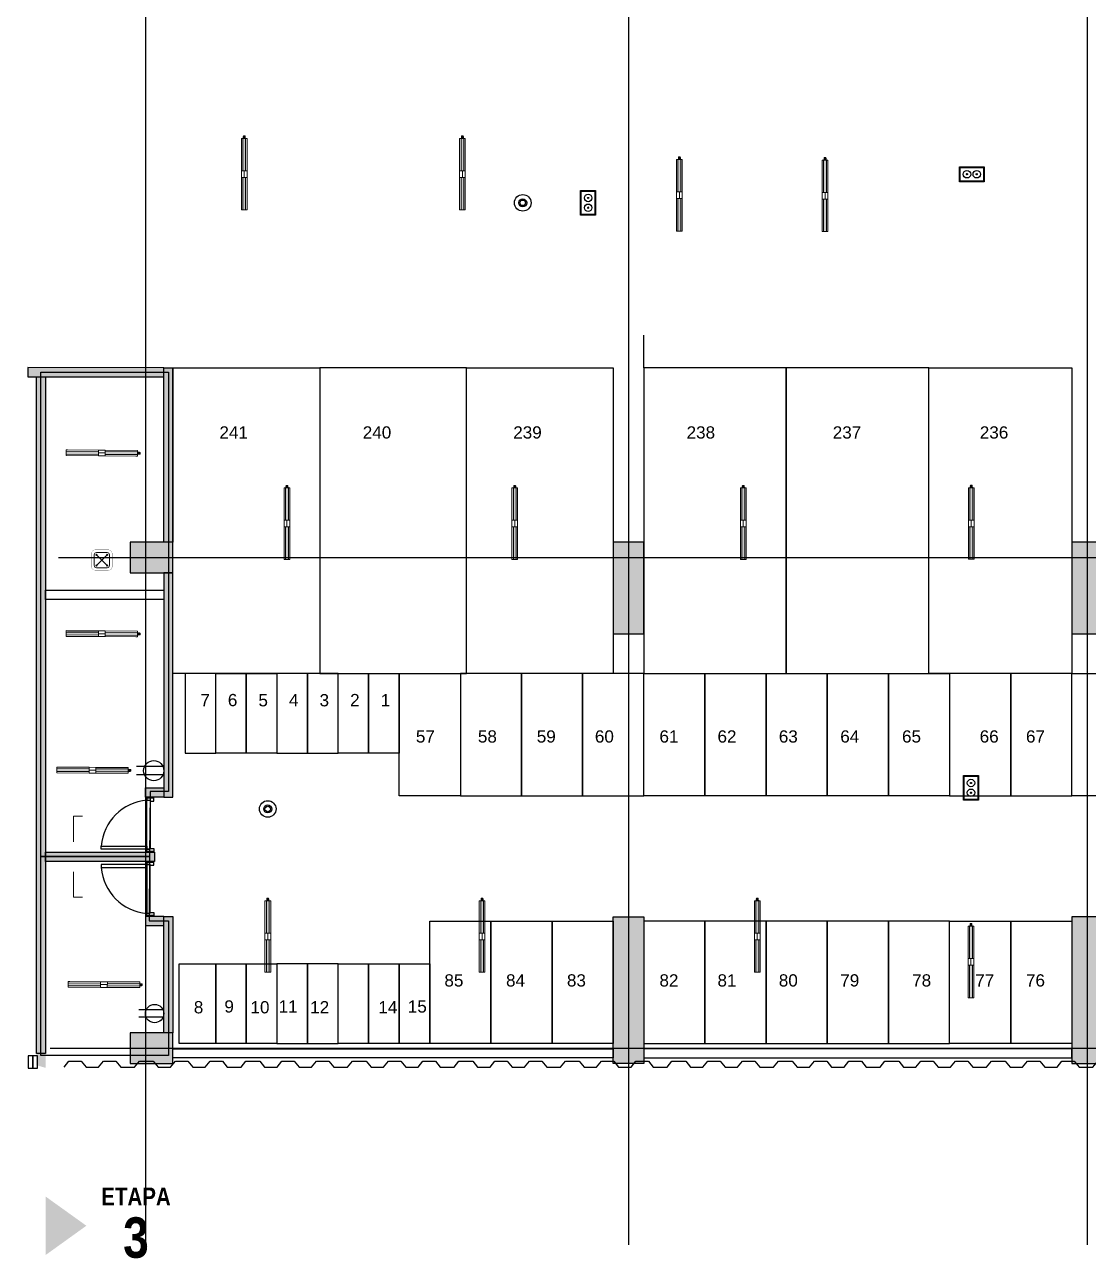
# Model space of a CAD drawing. Header units: metres. Extents: x 86 to 375, y -25 to 177.
# Drawn here: x 133.86 to 151.25, y 30.57 to 50.74 of the extents above; entities that cross this region are included whole.
import ezdxf

# ---------------------------------------------------------------- set-up
doc = ezdxf.new("R2010")
doc.units = ezdxf.units.M
doc.linetypes.add('HIDDEN', pattern=[9.525, 6.35, -3.175])
doc.linetypes.add('LÍNEAS_OCULTASX2', pattern=[0.75, 0.5, -0.25])
doc.layers.get('Defpoints').update_dxf_attribs({"color": 8})
for name, color, linetype, lineweight in [('-CN-GYD-ILUMINACIÓN', 3, 'Continuous', 20), ('-CN-GYD-TUBERÍA TOMACORRIENTE PVC', 86, 'Continuous', 18), ('Textos 1', 7, 'Continuous', 25)]:
    doc.layers.add(name, color=color, linetype=linetype, lineweight=lineweight)
doc.layers.add('-CN-GYD-VENTANA GRAFICA', color=7, linetype='Continuous', lineweight=5, true_color=0xa953a0)
for name, color, linetype in [('GG_EMERGENCIA 03', 1, 'Continuous'), ('GG_PISO 2', 8, 'Continuous'), ('suiches', 3, 'Continuous'), ('T', 1, 'Continuous')]:
    doc.layers.add(name, color=color, linetype=linetype)
doc.styles.add('STANDAR NEGRITA', font='ARIALNB.TTF', dxfattribs={"height": 0.2})
doc.styles.get("Standard").update_dxf_attribs({"font": 'arial.ttf'})
pattern_1 = [(270, (73.633, -1.35), (10.40324, -6.00631), [1.50158, -10.51105]), (360, (73.6335, -2.101), (10.40324, 6.00631), [0.75079, -20.05569]), (360, (73.6335, -2.289), (10.40324, 6.00631), [0.60063, -20.20584]), (360, (73.6335, -1.9134), (10.40324, 6.00631), [0.60063, -20.20584]), (330, (73.633, -2.477), (10.40324, 6.00631), [0.4805, -11.53212]), (30, (73.633, -1.726), (4e-09, 12.01262), [0.4805, -11.53212])]
pattern_2 = [(135, (0.0614115, 0.1), (-0.00112253, -0.00112253), [])]

# ---------------------------------------------------------------- blocks, each defined once
blk = doc.blocks.new('GG_HERMETICA')
h = blk.add_hatch()
h.set_pattern_fill('SWAMP', color=252, scale=0.472938, angle=270)
h.set_pattern_definition(pattern_1)
h.paths.add_polyline_path([(-20, -30), (-20, 17), (-550, 17), (-550, -30)])
h = blk.add_hatch()
h.set_pattern_fill('SWAMP', color=252, scale=0.472938, angle=270)
h.set_pattern_definition(pattern_1)
h.paths.add_polyline_path([(620, -30), (620, 17), (90, 17), (90, -30)])
at = {"layer": '-CN-GYD-ILUMINACIÓN', "color": 1, "extrusion": (0, 0, -1)}
for p, q in [((-550, -53), (-550, 40)), ((-550, 40), (-525, 40)), ((-525, 40), (-20, 40)), ((90, 40), (620, 40)), ((620, 40), (620, -53)), ((-20, -53), (-550, -53)), ((594, -53), (90, -53)), ((620, -53), (594, -53))]:
    blk.add_line(p, q, dxfattribs=at)
at = {"layer": '-CN-GYD-ILUMINACIÓN', "color": 1}
for p, q in [((90, 40), (-20, 40)), ((-20, 40), (-20, -53)), ((90, -53), (90, 40)), ((622, 6), (620, 6)), ((620, 6), (620, -6)), ((622, 10), (623, 11)), ((622, 8), (622, 10)), ((622, 7), (622, 8)), ((622, 5), (622, 7)), ((622, -6), (622, 6)), ((623, 4), (622, 5)), ((622, -3), (623, 1)), ((623, 11), (623, 11)), ((623, 11), (630, 11)), ((623, 1), (623, 4)), ((623, 1), (623, 1)), ((630, 11), (630, 6)), ((630, 6), (631, 6)), ((631, 6), (631, 9)), ((631, 9), (639, 9)), ((639, 9), (639, 6)), ((639, 6), (640, 6)), ((640, 10), (650, 10)), ((640, 6), (640, 10)), ((650, 10), (652, 8)), ((652, 8), (656, 8)), ((656, 8), (658, 8)), ((658, 8), (661, 5)), ((661, 5), (661, -6)), ((-20, -6), (90, -6)), ((620, -19), (620, -6)), ((622, -19), (620, -19)), ((622, -6), (622, -3)), ((622, -6), (622, -9)), ((622, -6), (622, -19)), ((622, -9), (623, -13)), ((623, -17), (622, -18)), ((622, -18), (622, -19)), ((622, -19), (622, -21)), ((622, -21), (622, -22)), ((622, -22), (623, -24)), ((623, -13), (623, -14)), ((623, -14), (623, -17)), ((623, -24), (623, -24)), ((623, -24), (630, -24)), ((630, -24), (630, -19)), ((630, -19), (631, -19)), ((631, -19), (631, -22)), ((631, -22), (639, -22)), ((639, -22), (639, -19)), ((639, -19), (640, -19)), ((640, -19), (640, -22)), ((640, -22), (650, -22)), ((650, -22), (652, -20)), ((652, -20), (656, -20)), ((656, -20), (658, -20)), ((658, -20), (661, -17)), ((661, -17), (661, -6))]:
    blk.add_line(p, q, dxfattribs=at)
for points in [[(623, 4), (630, 4)], [(623, 1), (630, 1)], [(629, 11), (629, 4), (629, 1), (629, -6)], [(630, 6), (630, -6)], [(631, 6), (631, -6)], [(639, 2), (631, 2)], [(639, 6), (639, -6)], [(640, 6), (640, -6)], [(640, 1), (650, 1), (650, 3), (640, 3)], [(650, 3), (652, 5)], [(650, 1), (652, -3)], [(652, 8), (652, -6)], [(-20, -53), (90, -53)], [(623, -14), (630, -14)], [(623, -17), (630, -17)], [(629, -24), (629, -17), (629, -14), (629, -6)], [(630, -19), (630, -6)], [(631, -19), (631, -6)], [(639, -15), (631, -15)], [(639, -19), (639, -6)], [(640, -19), (640, -6)], [(640, -14), (650, -14), (650, -15), (640, -15)], [(650, -14), (652, -10)], [(650, -15), (652, -17)], [(652, -20), (652, -6)]]:
    blk.add_lwpolyline(points, dxfattribs=at)
at = {"color": 1}
for points in [[(-20, 17), (-20, -30), (-550, -30), (-550, 17)], [(620, 17), (620, -30), (90, -30), (90, 17)]]:
    blk.add_lwpolyline(points, close=True, dxfattribs=at)
blk = doc.blocks.new('O6C20-MDW')
at = {"layer": 'suiches'}
for radius in [129, 62.1, 43.1]:
    blk.add_circle((63166, 32657), radius, dxfattribs=at)
blk = doc.blocks.new('Caja de paso')
at = {"layer": '-CN-GYD-TUBERÍA TOMACORRIENTE PVC', "const_width": 0.00173}
blk.add_lwpolyline([(-0.111, 0.067), (-0.111, -0.067, 0.414214), (-0.067, -0.111), (0.067, -0.111, 0.414214), (0.111, -0.067), (0.111, 0.067, 0.414214), (0.067, 0.111), (-0.067, 0.111, 0.414214)], format="xyb", close=True, dxfattribs=at)
at = {"layer": '-CN-GYD-TUBERÍA TOMACORRIENTE PVC'}
blk.add_lwpolyline([(-0.057, -0.082), (0.057, -0.082, 0.414214), (0.082, -0.057), (0.082, 0.057, 0.414214), (0.057, 0.082), (-0.057, 0.082, 0.414214), (-0.082, 0.057), (-0.082, -0.057, 0.414214)], format="xyb", close=True, dxfattribs=at)
at = {"layer": '-CN-GYD-TUBERÍA TOMACORRIENTE PVC', "linetype": 'LÍNEAS_OCULTASX2'}
for points in [[(-0.057, 0.057), (0.057, -0.057)], [(0.057, 0.057), (-0.057, -0.057)]]:
    blk.add_lwpolyline(points, dxfattribs=at)
at = {"layer": '-CN-GYD-TUBERÍA TOMACORRIENTE PVC'}
for centre in [(-0.057, 0.057), (0.057, 0.057), (-0.057, -0.057), (0.057, -0.057)]:
    blk.add_circle(centre, 0.00665, dxfattribs=at)
blk = doc.blocks.new('t')
at = {"layer": 'T'}
for p, q in [((0.0063, 0.03), (0.2042, 0.03)), ((0.0063, -0.03), (0.2042, -0.03))]:
    blk.add_line(p, q, dxfattribs=at)
blk.add_circle((0.075, 0), 0.075, dxfattribs=at)
blk = doc.blocks.new('A$Cc7fbbbd8')
at = {"layer": 'GG_EMERGENCIA 03', "ltscale": 0.3}
h = blk.add_hatch(dxfattribs=at)
h.set_pattern_fill('ANSI31', color=256, scale=0.0005, angle=90)
h.set_pattern_definition(pattern_2)
edge = h.paths.add_edge_path()
edge.add_arc((0.061, 0.14), 0.00475, 0, 360)
h = blk.add_hatch(dxfattribs=at)
h.set_pattern_fill('ANSI31', color=256, scale=0.0005, angle=90)
h.set_pattern_definition(pattern_2)
edge = h.paths.add_edge_path()
edge.add_arc((0.061, 0.06), 0.00475, 0, 360)
for points in [[(0, 0), (0, 0.2), (0.123, 0.2), (0.123, 0)], [(0.005, 0.005), (0.005, 0.195), (0.118, 0.195), (0.118, 0.005)]]:
    blk.add_lwpolyline(points, close=True, dxfattribs=at)
for centre, radius in [((0.061, 0.14), 0.0305), ((0.061, 0.14), 0.00475), ((0.061, 0.06), 0.0305), ((0.061, 0.06), 0.00475)]:
    blk.add_circle(centre, radius, dxfattribs=at)

msp = doc.modelspace()

# ---------------------------------------------------------------- hatches: boundary and pattern name
at = {"layer": 'Defpoints'}
h = msp.add_hatch(color=256, dxfattribs=at)
h.dxf.hatch_style = 1
h.paths.add_polyline_path([(134.201, 31.582), (134.201, 30.623), (134.869, 31.103)])
h.paths.add_polyline_path([(133.293, 31.582), (133.293, 30.623), (132.625, 31.103)])
at = {"layer": 'GG_PISO 2'}
h = msp.add_hatch(color=256, dxfattribs=at)
h.paths.add_polyline_path([(136.284, 87.582), (136.284, 88.082), (135.585, 88.082), (135.585, 87.582)])
h.paths.add_polyline_path([(178.581, 87.582), (178.581, 88.082), (177.88, 88.082), (177.88, 87.582)])
h.paths.add_polyline_path([(171.882, 87.582), (171.882, 88.082), (171.182, 88.082), (171.182, 87.582)])
h.paths.add_polyline_path([(151.485, 86.582), (150.985, 86.582), (150.985, 88.082), (151.485, 88.082)])
h.paths.add_polyline_path([(143.985, 86.582), (143.485, 86.582), (143.485, 88.082), (143.985, 88.082)])
h.paths.add_polyline_path([(167.483, 86.582), (166.983, 86.582), (166.983, 88.082), (167.483, 88.082)])
h.paths.add_polyline_path([(159.985, 86.582), (159.485, 86.582), (159.485, 88.082), (159.985, 88.082)])
h.paths.add_polyline_path([(136.084, 77.507), (136.084, 78.107), (135.584, 78.107), (135.585, 77.507)])
h.paths.add_polyline_path([(178.581, 77.507), (178.581, 78.107), (178.081, 78.107), (178.081, 77.507)])
h.paths.add_polyline_path([(171.78, 77.557), (171.78, 78.057), (171.081, 78.057), (171.081, 77.557)])
h.paths.add_polyline_path([(167.983, 78.057), (167.983, 77.557), (166.483, 77.557), (166.483, 78.057)])
h.paths.add_polyline_path([(151.985, 78.057), (151.985, 77.557), (150.485, 77.557), (150.485, 78.057)])
h.paths.add_polyline_path([(158.985, 78.057), (158.985, 77.557), (160.485, 77.557), (160.485, 78.057)])
h.paths.add_polyline_path([(142.985, 78.057), (142.985, 77.557), (144.485, 77.557), (144.485, 78.057)])
h.paths.add_polyline_path([(136.084, 69.507), (136.084, 70.107), (135.585, 70.107), (135.585, 69.507)])
h.paths.add_polyline_path([(178.581, 69.507), (178.581, 70.107), (178.081, 70.107), (178.081, 69.507)])
h.paths.add_polyline_path([(171.78, 69.557), (171.78, 70.057), (171.181, 70.057), (171.181, 69.557)])
h.paths.add_polyline_path([(167.983, 70.057), (167.983, 69.557), (166.483, 69.557), (166.483, 70.057)])
h.paths.add_polyline_path([(151.985, 70.057), (151.985, 69.557), (150.485, 69.557), (150.485, 70.057)])
h.paths.add_polyline_path([(158.985, 70.057), (158.985, 69.557), (160.485, 69.557), (160.485, 70.057)])
h.paths.add_polyline_path([(142.985, 70.057), (142.985, 69.557), (144.485, 69.557), (144.485, 70.057)])
h.paths.add_polyline_path([(136.087, 59.407), (136.084, 60.007), (135.585, 60.007), (135.588, 59.407)])
h.paths.add_polyline_path([(178.58, 59.407), (178.581, 60.007), (178.081, 60.007), (178.08, 59.407)])
h.paths.add_polyline_path([(171.78, 59.457), (171.78, 59.957), (171.181, 59.957), (171.181, 59.457)])
h.paths.add_polyline_path([(167.983, 59.957), (167.983, 59.457), (166.483, 59.457), (166.483, 59.957)])
h.paths.add_polyline_path([(151.985, 59.957), (151.985, 59.457), (150.485, 59.457), (150.485, 59.957)])
h.paths.add_polyline_path([(158.985, 59.957), (158.985, 59.457), (160.485, 59.457), (160.485, 59.957)])
h.paths.add_polyline_path([(142.985, 59.957), (142.985, 59.457), (144.485, 59.457), (144.485, 59.957)])
h.paths.add_polyline_path([(178.581, 51.412), (178.581, 52.007), (178.08, 52.007), (178.081, 51.412)])
h.paths.add_polyline_path([(171.881, 51.457), (171.881, 51.957), (171.182, 51.957), (171.182, 51.457)])
h.paths.add_polyline_path([(136.284, 51.457), (136.284, 51.957), (135.585, 51.957), (135.585, 51.457)])
h.paths.add_polyline_path([(167.983, 51.957), (167.983, 51.457), (166.483, 51.457), (166.483, 51.957)])
h.paths.add_polyline_path([(151.985, 51.957), (151.985, 51.457), (150.485, 51.457), (150.485, 51.957)])
h.paths.add_polyline_path([(158.985, 51.957), (158.985, 51.457), (160.485, 51.457), (160.485, 51.957)])
h.paths.add_polyline_path([(142.985, 51.957), (142.985, 51.457), (144.485, 51.457), (144.485, 51.957)])
h.paths.add_polyline_path([(178.577, 41.732), (178.581, 42.332), (178.081, 42.332), (178.076, 41.732)])
h.paths.add_polyline_path([(171.881, 41.782), (171.881, 42.282), (171.182, 42.282), (171.182, 41.782)])
h.paths.add_polyline_path([(159.985, 40.171), (159.985, 42.282), (159.485, 42.282), (159.485, 40.171)])
h.paths.add_polyline_path([(136.284, 41.782), (136.284, 42.282), (135.585, 42.282), (135.585, 41.782)])
h.paths.add_polyline_path([(166.087, 42.282), (167.587, 42.282), (167.587, 41.782), (166.087, 41.782)])
h.paths.add_polyline_path([(143.985, 40.782), (143.985, 42.282), (143.485, 42.282), (143.485, 40.782)])
h.paths.add_polyline_path([(151.485, 40.782), (151.485, 42.282), (150.985, 42.282), (150.985, 40.782)])
h.paths.add_polyline_path([(178.581, 33.757), (178.581, 34.257), (177.881, 34.257), (177.881, 33.757)])
h.paths.add_polyline_path([(171.981, 33.757), (171.981, 34.257), (171.281, 34.257), (171.281, 33.757)])
h.paths.add_polyline_path([(136.285, 33.757), (136.285, 34.257), (135.585, 34.257), (135.585, 33.757)])
h.paths.add_polyline_path([(166.983, 33.757), (166.983, 36.157), (167.483, 36.157), (167.483, 33.757)])
h.paths.add_polyline_path([(159.485, 36.157), (159.485, 33.757), (159.985, 33.757), (159.985, 36.157)])
h.paths.add_polyline_path([(150.985, 36.157), (150.985, 33.757), (151.485, 33.757), (151.485, 36.157)])
h.paths.add_polyline_path([(143.985, 36.157), (143.985, 33.757), (143.485, 33.757), (143.485, 36.157)])
at = {"layer": 'GG_PISO 2', "ltscale": 0.03}
h = msp.add_hatch(color=256, dxfattribs=at)
h.dxf.hatch_style = 1
h.paths.add_polyline_path([(136.134, 45.132), (136.284, 45.132), (136.284, 42.282), (136.134, 42.282)])
h.paths.add_polyline_path([(133.911, 44.985), (136.134, 44.982), (136.134, 45.132), (133.911, 45.135)])
h.paths.add_polyline_path([(134.052, 44.984), (134.202, 44.984), (134.203, 33.685), (134.052, 33.728), (134.052, 44.984)])
h.paths.add_polyline_path([(134.202, 41.344), (134.202, 41.494), (134.202, 41.494)], flags=16)
h.paths.add_polyline_path([(136.134, 38.261), (135.835, 38.261), (135.835, 38.111), (136.284, 38.111), (136.284, 41.782), (136.134, 41.782)])
h.paths.add_polyline_path([(134.199, 37.061), (135.984, 37.061), (135.984, 37.211), (134.199, 37.211)])
h.paths.add_polyline_path([(135.984, 37.061), (135.984, 37.178), (135.984, 37.211)])
h.paths.add_polyline_path([(136.134, 36.011), (135.834, 36.011), (135.835, 36.161), (136.284, 36.161), (136.284, 34.257), (136.134, 34.257)])

# ---------------------------------------------------------------- linework, layer by layer
at = {"layer": '-CN-GYD-ILUMINACIÓN', "color": 3, "extrusion": (0, 0, -1)}
for points in [[(-134.66, 37.38), (-134.66, 37.798), (-134.803, 37.798)], [(-134.66, 36.892), (-134.66, 36.474), (-134.803, 36.474)]]:
    msp.add_lwpolyline(points, dxfattribs=at)
at = {"layer": 'GG_PISO 2'}
for p, q in [((135.835, 88.929), (135.835, 30.845)), ((143.735, 88.929), (143.735, 30.792)), ((151.235, 88.929), (151.235, 30.792)), ((134.414, 42.032), (179.217, 42.032)), ((134.275, 34.007), (179.217, 34.007))]:
    msp.add_line(p, q, dxfattribs=at)
at = {"layer": 'GG_PISO 2', "ltscale": 0.03}
msp.add_line((143.985, 45.132), (143.985, 45.665), dxfattribs=at)
at = {"layer": 'GG_PISO 2'}
for points in [[(133.911, 44.985), (136.134, 44.982), (136.134, 45.132), (133.911, 45.135)], [(136.134, 45.132), (136.284, 45.132), (136.284, 42.282), (136.134, 42.282)], [(138.685, 45.132), (138.685, 40.132), (136.284, 40.132), (136.284, 45.132)], [(138.685, 45.132), (138.685, 40.132), (141.085, 40.132), (141.085, 45.132)], [(143.485, 45.132), (143.485, 40.132), (141.085, 40.132), (141.085, 45.132)], [(143.985, 45.132), (143.985, 40.132), (146.315, 40.132), (146.315, 45.132)], [(146.315, 45.132), (146.315, 40.132), (148.645, 40.132), (148.645, 45.132)], [(150.985, 45.132), (150.985, 40.132), (148.645, 40.132), (148.645, 45.132)], [(134.052, 44.984), (134.202, 44.984), (134.202, 33.921), (134.052, 33.921), (134.052, 44.831)], [(136.284, 41.782), (136.284, 42.282), (135.585, 42.282), (135.585, 41.782)], [(143.985, 40.782), (143.985, 42.282), (143.485, 42.282), (143.485, 40.782)], [(151.485, 40.782), (151.485, 42.282), (150.985, 42.282), (150.985, 40.782)], [(136.134, 38.111), (136.284, 38.111), (136.284, 41.782), (136.134, 41.782)], [(134.202, 41.494), (136.134, 41.495), (136.134, 41.345), (134.202, 41.344)], [(136.485, 40.132), (136.485, 38.831), (136.985, 38.831), (136.985, 40.132)], [(137.485, 40.132), (137.485, 38.831), (136.985, 38.831), (136.985, 40.132)], [(137.985, 40.132), (137.985, 38.831), (137.485, 38.831), (137.485, 40.132)], [(137.985, 40.132), (137.985, 38.831), (138.485, 38.831), (138.485, 40.132)], [(138.485, 40.132), (138.485, 38.831), (138.985, 38.831), (138.985, 40.132)], [(139.485, 40.132), (139.485, 38.831), (138.985, 38.831), (138.985, 40.132)], [(139.985, 40.132), (139.985, 38.831), (139.485, 38.831), (139.485, 40.132)], [(140.985, 38.132), (139.985, 38.132), (139.985, 40.132), (140.985, 40.132)], [(140.985, 38.132), (141.985, 38.132), (141.985, 40.132), (140.985, 40.132)], [(141.985, 38.132), (142.985, 38.132), (142.985, 40.132), (141.985, 40.132)], [(142.985, 38.132), (143.985, 38.132), (143.985, 40.132), (142.985, 40.132)], [(144.985, 38.132), (143.985, 38.132), (143.985, 40.132), (144.985, 40.132)], [(145.985, 38.132), (144.985, 38.132), (144.985, 40.132), (145.985, 40.132)], [(146.985, 38.132), (145.985, 38.132), (145.985, 40.132), (146.985, 40.132)], [(147.985, 38.132), (146.985, 38.132), (146.985, 40.132), (147.985, 40.132)], [(148.985, 38.132), (147.985, 38.132), (147.985, 40.132), (148.985, 40.132)], [(148.985, 38.132), (149.985, 38.132), (149.985, 40.132), (148.985, 40.132)], [(149.985, 38.132), (150.985, 38.132), (150.985, 40.132), (149.985, 40.132)], [(151.985, 38.132), (150.985, 38.132), (150.985, 40.132), (151.985, 40.132)], [(136.134, 38.261), (136.134, 38.111), (135.834, 38.111), (135.834, 38.261)], [(135.91, 37.262), (135.859, 37.262), (135.859, 38.06), (135.91, 38.06)], [(135.91, 37.262), (135.859, 37.262), (135.859, 38.06), (135.91, 38.06)], [(135.984, 37.211), (135.984, 37.061), (134.199, 37.061), (134.199, 37.211)], [(135.91, 37.01), (135.859, 37.01), (135.859, 36.212), (135.91, 36.212)], [(135.91, 37.01), (135.859, 37.01), (135.859, 36.212), (135.91, 36.212)], [(136.134, 36.011), (136.134, 36.161), (135.834, 36.161), (135.834, 36.011)], [(136.134, 36.161), (136.284, 36.161), (136.284, 34.257), (136.134, 34.257)], [(143.985, 36.157), (143.985, 33.757), (143.485, 33.757), (143.485, 36.157)], [(150.985, 36.157), (150.985, 33.757), (151.485, 33.757), (151.485, 36.157)], [(140.485, 36.084), (141.485, 36.084), (141.485, 34.084), (140.485, 34.084)], [(141.485, 36.084), (142.485, 36.084), (142.485, 34.084), (141.485, 34.084)], [(142.485, 36.084), (143.485, 36.084), (143.485, 34.084), (142.485, 34.084)], [(144.985, 36.084), (143.985, 36.084), (143.985, 34.084), (144.985, 34.084)], [(145.985, 36.084), (144.985, 36.084), (144.985, 34.084), (145.985, 34.084)], [(146.985, 36.084), (145.985, 36.084), (145.985, 34.084), (146.985, 34.084)], [(147.985, 36.084), (146.985, 36.084), (146.985, 34.084), (147.985, 34.084)], [(148.985, 36.084), (147.985, 36.084), (147.985, 34.084), (148.985, 34.084)], [(148.985, 36.084), (149.985, 36.084), (149.985, 34.084), (148.985, 34.084)], [(149.985, 36.084), (150.985, 36.084), (150.985, 34.084), (149.985, 34.084)], [(136.985, 35.384), (136.985, 34.084), (136.385, 34.084), (136.385, 35.384)], [(137.485, 35.384), (137.485, 34.084), (136.985, 34.084), (136.985, 35.384)], [(137.985, 35.384), (137.985, 34.084), (137.485, 34.084), (137.485, 35.384)], [(137.985, 35.384), (137.985, 34.084), (138.485, 34.084), (138.485, 35.384)], [(138.485, 35.384), (138.485, 34.084), (138.985, 34.084), (138.985, 35.384)], [(139.485, 35.384), (139.485, 34.084), (138.985, 34.084), (138.985, 35.384)], [(139.985, 35.384), (139.985, 34.084), (139.485, 34.084), (139.485, 35.384)], [(140.485, 35.384), (140.485, 34.084), (139.985, 34.084), (139.985, 35.384)], [(136.285, 33.757), (136.285, 34.257), (135.585, 34.257), (135.585, 33.757)], [(143.485, 33.997), (143.485, 33.847), (136.285, 33.847), (136.285, 33.997)], [(143.985, 33.997), (143.985, 33.847), (150.984, 33.847), (150.984, 33.997)], [(133.917, 33.88), (133.917, 33.682), (133.997, 33.682), (133.997, 33.88)], [(133.917, 33.88), (133.917, 33.682), (133.997, 33.682), (133.997, 33.88)], [(133.988, 33.88), (133.988, 33.682), (134.068, 33.682), (134.068, 33.88)], [(133.988, 33.88), (133.988, 33.682), (134.068, 33.682), (134.068, 33.88)]]:
    msp.add_lwpolyline(points, close=True, dxfattribs=at)
at = {"layer": 'GG_PISO 2', "ltscale": 0.03}
for points in [[(134.123, 45.06), (136.21, 45.06), (136.21, 38.201), (135.912, 38.201), (135.901, 37.139), (134.123, 37.139)], [(134.123, 37.139), (135.901, 37.139), (135.898, 36.088), (136.21, 36.088), (136.21, 33.888), (134.123, 33.888)]]:
    msp.add_lwpolyline(points, close=True, dxfattribs=at)
at = {"layer": 'GG_PISO 2'}
for points in [[(135.91, 38.048), (135.972, 38.048), (135.972, 38.098), (135.859, 38.098), (135.859, 38.06), (135.91, 38.06), (135.91, 38.048)], [(135.91, 38.048), (135.972, 38.048), (135.972, 38.098), (135.859, 38.098), (135.859, 38.06), (135.91, 38.06), (135.91, 38.048)], [(135.872, 38.111), (135.872, 38.098), (135.959, 38.098), (135.959, 38.111)], [(135.872, 38.111), (135.872, 38.098), (135.959, 38.098), (135.959, 38.111)], [(135.91, 37.274), (135.972, 37.274), (135.972, 37.224), (135.859, 37.224), (135.859, 37.262), (135.91, 37.262), (135.91, 37.274)], [(135.91, 37.274), (135.972, 37.274), (135.972, 37.224), (135.859, 37.224), (135.859, 37.262), (135.91, 37.262), (135.91, 37.274)], [(135.872, 37.211), (135.872, 37.224), (135.959, 37.224), (135.959, 37.211)], [(135.872, 37.211), (135.872, 37.224), (135.959, 37.224), (135.959, 37.211)], [(135.91, 36.998), (135.972, 36.998), (135.972, 37.048), (135.859, 37.048), (135.859, 37.01), (135.91, 37.01), (135.91, 36.998)], [(135.91, 36.998), (135.972, 36.998), (135.972, 37.048), (135.859, 37.048), (135.859, 37.01), (135.91, 37.01), (135.91, 36.998)], [(135.872, 37.061), (135.872, 37.048), (135.959, 37.048), (135.959, 37.061)], [(135.872, 37.061), (135.872, 37.048), (135.959, 37.048), (135.959, 37.061)], [(135.91, 36.224), (135.972, 36.224), (135.972, 36.174), (135.859, 36.174), (135.859, 36.212), (135.91, 36.212), (135.91, 36.224)], [(135.91, 36.224), (135.972, 36.224), (135.972, 36.174), (135.859, 36.174), (135.859, 36.212), (135.91, 36.212), (135.91, 36.224)], [(135.872, 36.161), (135.872, 36.174), (135.959, 36.174), (135.959, 36.161)], [(135.872, 36.161), (135.872, 36.174), (135.959, 36.174), (135.959, 36.161)], [(134.504, 33.697), (134.584, 33.796), (134.786, 33.796), (134.866, 33.697), (135.069, 33.697), (135.149, 33.796), (135.352, 33.796), (135.432, 33.697), (135.657, 33.697), (135.737, 33.796), (135.963, 33.796), (136.043, 33.697), (136.245, 33.697)], [(136.245, 33.697), (136.325, 33.796), (136.528, 33.796), (136.608, 33.697), (136.811, 33.697), (136.891, 33.796), (137.093, 33.796), (137.173, 33.697), (137.399, 33.697), (137.479, 33.796), (137.704, 33.796), (137.784, 33.697), (137.987, 33.697)], [(137.987, 33.697), (138.067, 33.796), (138.27, 33.796), (138.35, 33.697), (138.552, 33.697), (138.632, 33.796), (138.835, 33.796), (138.915, 33.697), (139.14, 33.697), (139.22, 33.796), (139.446, 33.796), (139.526, 33.697), (139.728, 33.697)], [(139.728, 33.697), (139.808, 33.796), (140.011, 33.796), (140.091, 33.697), (140.294, 33.697), (140.374, 33.796), (140.577, 33.796), (140.657, 33.697), (140.882, 33.697), (140.962, 33.796), (141.187, 33.796), (141.267, 33.697), (141.47, 33.697)], [(141.47, 33.697), (141.55, 33.796), (141.753, 33.796), (141.833, 33.697), (142.035, 33.697), (142.115, 33.796), (142.318, 33.796), (142.398, 33.697), (142.623, 33.697), (142.703, 33.796), (142.929, 33.796), (143.009, 33.697), (143.212, 33.697)], [(143.212, 33.697), (143.292, 33.796), (143.494, 33.796), (143.574, 33.697), (143.777, 33.697), (143.857, 33.796), (144.06, 33.796), (144.14, 33.697), (144.365, 33.697), (144.445, 33.796), (144.67, 33.796), (144.75, 33.697), (144.953, 33.697)], [(144.953, 33.697), (145.033, 33.796), (145.236, 33.796), (145.316, 33.697), (145.519, 33.697), (145.599, 33.796), (145.801, 33.796), (145.881, 33.697), (146.107, 33.697), (146.187, 33.796), (146.412, 33.796), (146.492, 33.697), (146.695, 33.697)], [(146.695, 33.697), (146.775, 33.796), (146.977, 33.796), (147.057, 33.697), (147.26, 33.697), (147.34, 33.796), (147.543, 33.796), (147.623, 33.697), (147.848, 33.697), (147.928, 33.796), (148.154, 33.796), (148.234, 33.697), (148.436, 33.697)], [(148.436, 33.697), (148.516, 33.796), (148.719, 33.796), (148.799, 33.697), (149.002, 33.697), (149.082, 33.796), (149.284, 33.796), (149.364, 33.697), (149.59, 33.697), (149.67, 33.796), (149.895, 33.796), (149.975, 33.697), (150.178, 33.697)], [(150.178, 33.697), (150.258, 33.796), (150.461, 33.796), (150.541, 33.697), (150.743, 33.697), (150.823, 33.796), (151.026, 33.796), (151.106, 33.697), (151.331, 33.697), (151.411, 33.796), (151.637, 33.796), (151.717, 33.697), (151.92, 33.697)]]:
    msp.add_lwpolyline(points, dxfattribs=at)
at = {"layer": 'GG_PISO 2', "linetype": 'HIDDEN'}
for points in [[(135.859, 37.312), (135.859, 37.262), (135.112, 37.262), (135.112, 37.312)], [(135.859, 37.312), (135.859, 37.262), (135.112, 37.262), (135.112, 37.312)], [(135.859, 36.96), (135.859, 37.01), (135.112, 37.01), (135.112, 36.96)], [(135.859, 36.96), (135.859, 37.01), (135.112, 37.01), (135.112, 36.96)]]:
    msp.add_lwpolyline(points, close=True, dxfattribs=at)
at = {"layer": 'GG_PISO 2'}
for centre, start, end in [((135.922, 37.25), 94.4578, 175.5956), ((135.922, 37.25), 94.4578, 175.5956), ((135.922, 37.022), 184.4044, 265.5422), ((135.922, 37.022), 184.4044, 265.5422)]:
    msp.add_arc(centre, 0.813, start, end, dxfattribs=at)

# ---------------------------------------------------------------- block references
at = {"layer": '-CN-GYD-VENTANA GRAFICA', "xscale": 0.001, "yscale": 0.001, "zscale": 0.001}
for p, rotation in [((137.444, 48.264), 90), ((141.013, 48.264), 90), ((144.561, 47.918), 90), ((146.943, 47.908), 90), ((135.087, 43.746), 359.6180052523937), ((138.143, 42.549), 90), ((141.869, 42.549), 90), ((145.606, 42.549), 90), ((149.335, 42.551), 90), ((135.087, 40.79), 359.6180052523937), ((134.934, 38.559), 359.6180052523937), ((137.83, 35.798), 90), ((141.335, 35.798), 90), ((145.835, 35.798), 90), ((149.33, 35.382), 90), ((135.122, 35.054), 359.6180052523937)]:
    msp.add_blockref('GG_HERMETICA', p, dxfattribs=dict(at, rotation=rotation))
at = {"layer": '-CN-GYD-VENTANA GRAFICA', "linetype": 'Continuous', "ltscale": 10, "xscale": 1.523145158877299, "yscale": 1.523145158877299, "zscale": 1.523145158877299}
msp.add_blockref('Caja de paso', (135.122, 41.987), dxfattribs=at)
at = {"layer": 'suiches', "lineweight": 0, "xscale": 0.00105193048980394, "yscale": 0.00105193048980394, "zscale": 0.00105193048980394}
for p in [(75.559, 13.476), (71.389, 3.565)]:
    msp.add_blockref('O6C20-MDW', p, dxfattribs=at)
at = {"layer": 'T', "zscale": 1.5, "rotation": 180}
for p, xscale, yscale in [((136.136, 38.544), 2.2, 2.2), ((136.134, 34.573), 2, 2)]:
    msp.add_blockref('t', p, dxfattribs=dict(at, xscale=xscale, yscale=yscale))
at = {"layer": 'Textos 1', "xscale": 2, "yscale": 2, "zscale": 2}
for p, rotation in [((149.15, 48.419), 270), ((143.197, 48.029), 179.9999999999999), ((149.458, 38.463), 180)]:
    msp.add_blockref('A$Cc7fbbbd8', p, dxfattribs=dict(at, rotation=rotation))

# ---------------------------------------------------------------- texts
at = {"layer": 'Defpoints', "insert": (134.515, 31.728), "char_height": 0.2925, "attachment_point": 1, "rotation": 0, "style": 'STANDAR NEGRITA'}
msp.add_mtext_dynamic_manual_height_columns('\\pxqc;ETAPA\\P{\\H2.255x;3}', width=2.33132, gutter_width=10, heights=[0], dxfattribs=at)
at = {"layer": 'GG_PISO 2', "char_height": 0.2}
for s, width, insert, attachment_point, rotation in [('241', 2.00679, (137.045, 44.175), 1, 360), ('240', 2.00679, (139.389, 44.175), 1, 360), ('239', 2.00679, (141.85, 44.175), 1, 360), ('238', 2.00679, (144.685, 44.175), 1, 360), ('237', 2.00679, (147.075, 44.175), 1, 360), ('236', 2.00679, (149.48, 44.175), 1, 360), ('7', 0.89145, (136.889, 39.796), 3, 0), ('6', 0.89145, (137.338, 39.799), 3, 0), ('5', 0.89145, (137.838, 39.796), 3, 0), ('4', 0.89145, (138.338, 39.799), 3, 0), ('3', 0.89145, (138.838, 39.796), 3, 0), ('2', 0.89145, (139.338, 39.799), 3, 0), ('1', 0.89145, (139.838, 39.796), 3, 0), ('57', 0.89145, (140.258, 39.001), 7, 0), ('58', 0.89145, (141.272, 39.001), 7, 0), ('59', 0.89145, (142.235, 39.001), 7, 0), ('60', 0.89145, (143.185, 39.001), 7, 0), ('61', 0.89145, (144.241, 39.001), 7, 0), ('62', 0.89145, (145.19, 39.001), 7, 0), ('63', 0.89145, (146.193, 39.001), 7, 0), ('64', 0.89145, (147.198, 39.001), 7, 0), ('65', 0.89145, (148.208, 39.001), 7, 0), ('66', 0.89145, (149.478, 39.001), 7, 0), ('67', 0.89145, (150.235, 39.001), 7, 0), ('85', 0.89145, (140.724, 35.215), 1, 360), ('84', 0.89145, (141.732, 35.215), 1, 360), ('83', 0.89145, (142.728, 35.215), 1, 360), ('82', 0.89145, (144.241, 35.215), 1, 360), ('81', 0.89145, (145.19, 35.215), 1, 360), ('80', 0.89145, (146.193, 35.215), 1, 360), ('79', 0.89145, (147.198, 35.215), 1, 360), ('78', 0.89145, (148.374, 35.215), 1, 360), ('77', 0.89145, (149.406, 35.215), 1, 360), ('76', 0.89145, (150.235, 35.215), 1, 360), ('8', 0.89145, (136.626, 34.776), 1, 360), ('9', 0.89145, (137.126, 34.789), 1, 360), ('10', 0.89145, (137.553, 34.776), 1, 360), ('11', 0.89145, (138.013, 34.789), 1, 360), ('12', 0.89145, (138.529, 34.776), 1, 360), ('14', 0.89145, (139.644, 34.776), 1, 360), ('15', 0.89145, (140.126, 34.789), 1, 360)]:
    msp.add_mtext_dynamic_manual_height_columns(s, width=width, gutter_width=5, heights=[0], dxfattribs=dict(at, insert=insert, attachment_point=attachment_point, rotation=rotation))

doc.saveas('drawing.dxf')
